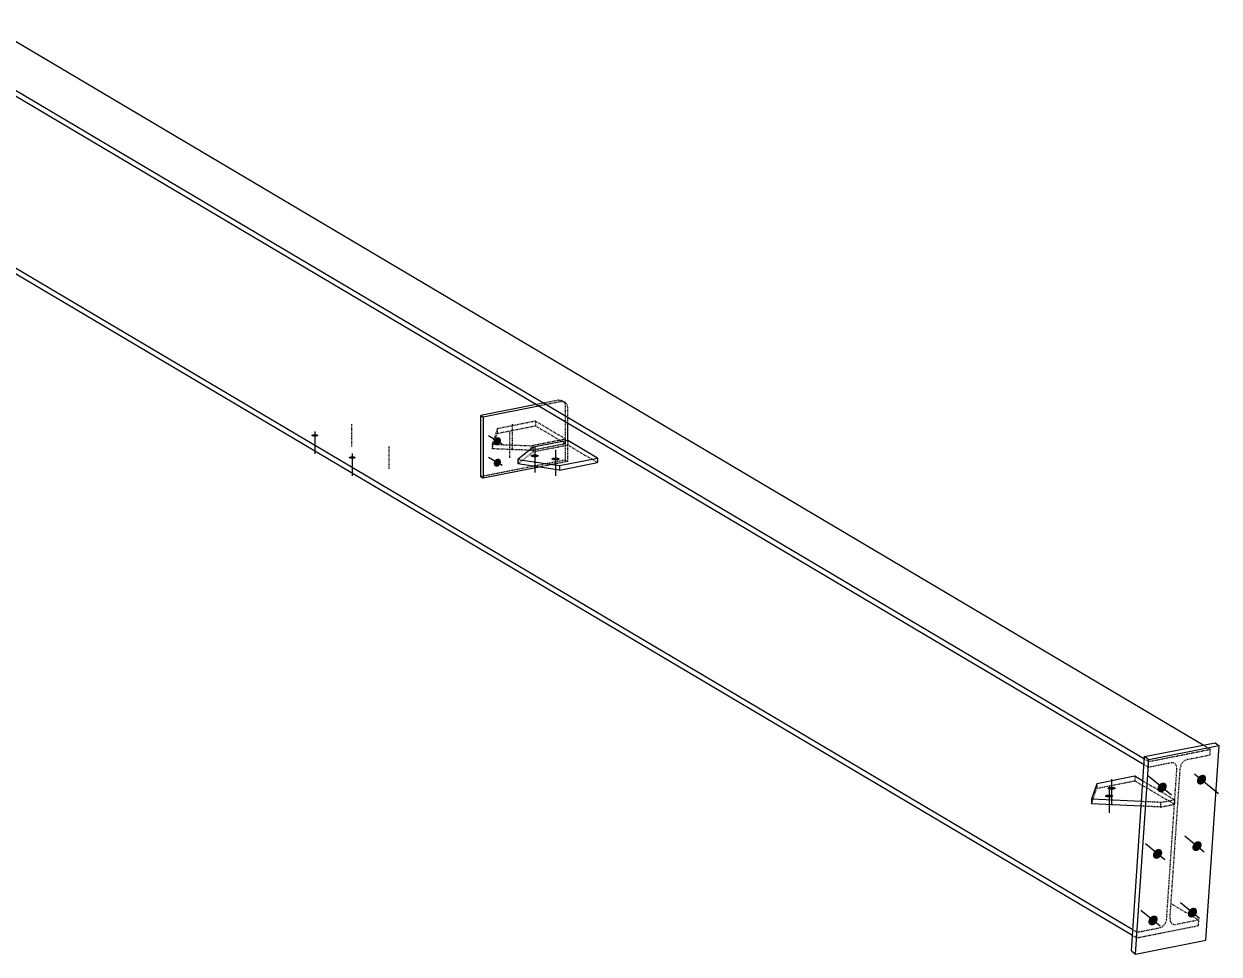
# Model space of a CAD drawing. Header units: millimetres. Extents: x 20 to 109594, y 16 to 5254.
# Drawn here: x 36376 to 40050, y 140 to 3000 of the extents above; entities that cross this region are included whole.
import ezdxf

# ---------------------------------------------------------------- set-up
doc = ezdxf.new("R2010")
doc.units = ezdxf.units.MM
doc.linetypes.add('DXK_LINE_DOT2', pattern=[3.9198, 1.9599, -1.9599])
doc.layers.add('STÅL', color=7, linetype='Continuous')

msp = doc.modelspace()

# ---------------------------------------------------------------- hatches: boundary and pattern name
at = {"layer": 'STÅL', "linetype": 'Continuous'}
for color, points in [(4, [(37270.3, 1731), (37268, 1731.1), (37265.8, 1731.4), (37263.8, 1731.7), (37262.1, 1732.3), (37260.8, 1732.9), (37259.8, 1733.6), (37259.4, 1734.4), (37259.4, 1735.2), (37259.8, 1736), (37260.8, 1736.7), (37262.1, 1737.3), (37263.8, 1737.8), (37265.8, 1738.2), (37268, 1738.5), (37270.3, 1738.6), (37272.6, 1738.5), (37274.8, 1738.2), (37276.8, 1737.8), (37278.5, 1737.3), (37279.8, 1736.7), (37280.8, 1736), (37281.2, 1735.2), (37281.2, 1734.4), (37280.8, 1733.6), (37279.8, 1732.9), (37278.5, 1732.3), (37276.8, 1731.7), (37274.8, 1731.4), (37272.6, 1731.1)]), (4, [(37822.1, 1722.2), (37823.7, 1724.4), (37825.6, 1726.3), (37827.7, 1727.7), (37830, 1728.7), (37832.4, 1729.2), (37834.7, 1729.1), (37836.8, 1728.5), (37838.7, 1727.4), (37840.3, 1725.8), (37841.5, 1723.8), (37842.2, 1721.5), (37842.5, 1719), (37842.2, 1716.4), (37841.5, 1713.9), (37840.3, 1711.4), (37838.7, 1709.2), (37836.8, 1707.3), (37834.7, 1705.9), (37832.4, 1704.9), (37830, 1704.4), (37827.7, 1704.5), (37825.6, 1705.1), (37823.7, 1706.2), (37822.1, 1707.8), (37820.9, 1709.8), (37820.2, 1712.1), (37819.9, 1714.6), (37820.2, 1717.2), (37820.9, 1719.8)]), (4, [(37385.3, 1662.9), (37383, 1663), (37380.8, 1663.2), (37378.8, 1663.6), (37377.1, 1664.1), (37375.8, 1664.8), (37374.8, 1665.5), (37374.4, 1666.3), (37374.4, 1667.1), (37374.8, 1667.8), (37375.8, 1668.5), (37377.1, 1669.2), (37378.8, 1669.7), (37380.8, 1670.1), (37383, 1670.3), (37385.3, 1670.4), (37387.6, 1670.3), (37389.8, 1670.1), (37391.8, 1669.7), (37393.5, 1669.2), (37394.8, 1668.5), (37395.8, 1667.8), (37396.2, 1667.1), (37396.2, 1666.3), (37395.8, 1665.5), (37394.8, 1664.8), (37393.5, 1664.1), (37391.8, 1663.6), (37389.8, 1663.2), (37387.6, 1663)]), (4, [(37822.1, 1656.4), (37823.7, 1658.6), (37825.6, 1660.5), (37827.7, 1662), (37830, 1662.9), (37832.4, 1663.4), (37834.7, 1663.3), (37836.8, 1662.7), (37838.7, 1661.6), (37840.3, 1660), (37841.5, 1658), (37842.2, 1655.7), (37842.5, 1653.2), (37842.2, 1650.6), (37841.5, 1648.1), (37840.3, 1645.6), (37838.7, 1643.4), (37836.8, 1641.6), (37834.7, 1640.1), (37832.4, 1639.1), (37830, 1638.6), (37827.7, 1638.7), (37825.6, 1639.3), (37823.7, 1640.5), (37822.1, 1642.1), (37820.9, 1644), (37820.2, 1646.3), (37819.9, 1648.8), (37820.2, 1651.4), (37820.9, 1654)]), (96, [(37946, 1667.6), (37943.3, 1667.7), (37940.8, 1668), (37938.4, 1668.5), (37936.4, 1669.1), (37934.8, 1669.9), (37933.7, 1670.7), (37933.1, 1671.6), (37933.1, 1672.5), (37933.7, 1673.5), (37934.8, 1674.3), (37936.4, 1675.1), (37938.4, 1675.7), (37940.8, 1676.1), (37943.3, 1676.4), (37946, 1676.5), (37948.8, 1676.4), (37951.3, 1676.1), (37953.7, 1675.7), (37955.7, 1675.1), (37957.3, 1674.3), (37958.4, 1673.5), (37959, 1672.5), (37959, 1671.6), (37958.4, 1670.7), (37957.3, 1669.9), (37955.7, 1669.1), (37953.7, 1668.5), (37951.3, 1668), (37948.8, 1667.7)]), (96, [(38010.2, 1658), (38007.5, 1658.1), (38004.9, 1658.4), (38002.5, 1658.9), (38000.5, 1659.5), (37998.9, 1660.3), (37997.8, 1661.1), (37997.3, 1662), (37997.3, 1663), (37997.8, 1663.9), (37998.9, 1664.7), (38000.5, 1665.5), (38002.5, 1666.1), (38004.9, 1666.6), (38007.5, 1666.8), (38010.2, 1666.9), (38012.9, 1666.8), (38015.5, 1666.6), (38017.8, 1666.1), (38019.9, 1665.5), (38021.4, 1664.7), (38022.6, 1663.9), (38023.1, 1663), (38023.1, 1662), (38022.6, 1661.1), (38021.4, 1660.3), (38019.9, 1659.5), (38017.8, 1658.9), (38015.5, 1658.4), (38012.9, 1658.1)]), (96, [(39864.9, 660.4), (39867.3, 662.9), (39870, 664.9), (39872.9, 666.4), (39875.9, 667.2), (39878.8, 667.4), (39881.6, 667), (39884, 665.9), (39886.1, 664.2), (39887.6, 662), (39888.6, 659.4), (39889, 656.5), (39888.7, 653.4), (39887.8, 650.2), (39886.4, 647.2), (39884.4, 644.4), (39882, 641.9), (39879.3, 639.9), (39876.4, 638.4), (39873.4, 637.6), (39870.4, 637.3), (39867.7, 637.8), (39865.2, 638.9), (39863.2, 640.6), (39861.6, 642.8), (39860.7, 645.4), (39860.3, 648.3), (39860.6, 651.4), (39861.4, 654.6), (39862.9, 657.6)]), (96, [(39986.1, 684.4), (39988.5, 686.8), (39991.2, 688.9), (39994.1, 690.3), (39997.1, 691.2), (40000.1, 691.4), (40002.8, 690.9), (40005.3, 689.8), (40007.3, 688.2), (40008.9, 686), (40009.8, 683.4), (40010.2, 680.4), (40009.9, 677.3), (40009.1, 674.2), (40007.6, 671.1), (40005.6, 668.3), (40003.2, 665.8), (40000.5, 663.8), (39997.6, 662.3), (39994.6, 661.5), (39991.7, 661.3), (39988.9, 661.7), (39986.5, 662.8), (39984.4, 664.5), (39982.9, 666.7), (39981.9, 669.3), (39981.5, 672.2), (39981.8, 675.3), (39982.7, 678.5), (39984.1, 681.5)]), (96, [(39711.6, 621.7), (39708.9, 621.8), (39706.3, 622.1), (39704, 622.6), (39701.9, 623.2), (39700.4, 623.9), (39699.2, 624.8), (39698.7, 625.7), (39698.7, 626.6), (39699.2, 627.5), (39700.4, 628.4), (39701.9, 629.1), (39704, 629.8), (39706.3, 630.2), (39708.9, 630.5), (39711.6, 630.6), (39714.3, 630.5), (39716.9, 630.2), (39719.3, 629.8), (39721.3, 629.1), (39722.9, 628.4), (39724, 627.5), (39724.5, 626.6), (39724.5, 625.7), (39724, 624.8), (39722.9, 623.9), (39721.3, 623.2), (39719.3, 622.6), (39716.9, 622.1), (39714.3, 621.8)]), (96, [(39719.4, 645.5), (39716.7, 645.6), (39714.1, 645.9), (39711.8, 646.4), (39709.7, 647), (39708.1, 647.7), (39707, 648.6), (39706.5, 649.5), (39706.5, 650.4), (39707, 651.3), (39708.1, 652.2), (39709.7, 652.9), (39711.8, 653.6), (39714.1, 654), (39716.7, 654.3), (39719.4, 654.4), (39722.1, 654.3), (39724.7, 654), (39727, 653.6), (39729.1, 652.9), (39730.7, 652.2), (39731.8, 651.3), (39732.3, 650.4), (39732.3, 649.5), (39731.8, 648.6), (39730.7, 647.7), (39729.1, 647), (39727, 646.4), (39724.7, 645.9), (39722.1, 645.6)]), (96, [(39972.2, 479.9), (39974.6, 482.4), (39977.3, 484.4), (39980.2, 485.9), (39983.2, 486.8), (39986.2, 487), (39988.9, 486.5), (39991.4, 485.4), (39993.4, 483.7), (39995, 481.5), (39995.9, 478.9), (39996.3, 476), (39996, 472.9), (39995.2, 469.8), (39993.7, 466.7), (39991.7, 463.9), (39989.3, 461.4), (39986.6, 459.4), (39983.7, 457.9), (39980.7, 457.1), (39977.8, 456.9), (39975, 457.3), (39972.6, 458.4), (39970.5, 460.1), (39969, 462.3), (39968, 464.9), (39967.7, 467.8), (39967.9, 470.9), (39968.8, 474.1), (39970.3, 477.1)]), (96, [(39851, 456), (39853.4, 458.5), (39856.1, 460.5), (39859, 462), (39862, 462.8), (39864.9, 463), (39867.7, 462.6), (39870.1, 461.5), (39872.2, 459.8), (39873.7, 457.6), (39874.7, 455), (39875.1, 452.1), (39874.8, 449), (39873.9, 445.8), (39872.5, 442.8), (39870.5, 439.9), (39868.1, 437.5), (39865.4, 435.5), (39862.5, 434), (39859.5, 433.1), (39856.5, 432.9), (39853.8, 433.4), (39851.3, 434.5), (39849.3, 436.1), (39847.7, 438.3), (39846.8, 441), (39846.4, 443.9), (39846.7, 447), (39847.6, 450.1), (39849, 453.2)]), (96, [(39837.1, 251.6), (39839.5, 254.1), (39842.2, 256.1), (39845.1, 257.5), (39848.1, 258.4), (39851, 258.6), (39853.8, 258.1), (39856.3, 257.1), (39858.3, 255.4), (39859.8, 253.2), (39860.8, 250.6), (39861.2, 247.6), (39860.9, 244.5), (39860, 241.4), (39858.6, 238.3), (39856.6, 235.5), (39854.2, 233), (39851.5, 231), (39848.6, 229.6), (39845.6, 228.7), (39842.6, 228.5), (39839.9, 228.9), (39837.4, 230), (39835.4, 231.7), (39833.9, 233.9), (39832.9, 236.5), (39832.5, 239.5), (39832.8, 242.6), (39833.7, 245.7), (39835.1, 248.8)]), (96, [(39958.3, 275.5), (39960.7, 278), (39963.4, 280), (39966.4, 281.5), (39969.3, 282.3), (39972.3, 282.5), (39975, 282.1), (39977.5, 281), (39979.5, 279.3), (39981.1, 277.1), (39982, 274.5), (39982.4, 271.6), (39982.1, 268.5), (39981.3, 265.3), (39979.8, 262.3), (39977.8, 259.5), (39975.5, 257), (39972.7, 255), (39969.8, 253.5), (39966.8, 252.6), (39963.9, 252.4), (39961.1, 252.9), (39958.7, 254), (39956.6, 255.7), (39955.1, 257.9), (39954.1, 260.5), (39953.8, 263.4), (39954, 266.5), (39954.9, 269.6), (39956.4, 272.7)])]:
    msp.add_hatch(color=color, dxfattribs=at).paths.add_polyline_path(points)

# ---------------------------------------------------------------- linework, layer by layer
at = {"layer": 'STÅL', "color": 2, "linetype": 'Continuous'}
for p, q in [((40000.9, 782.9), (36258.1, 3000.1)), ((39820.4, 739.3), (36067.5, 2962.5)), ((39819.3, 722.1), (36067.5, 2944.6)), ((39784.8, 214.4), (36067.5, 2416.5)), ((39783.6, 197.3), (36067.5, 2398.7)), ((39821, 747.3), (40037.5, 790.1)), ((40049.9, 779.9), (39833.4, 737.1)), ((40009.3, 182.8), (40049.9, 779.9)), ((40037.5, 790.1), (40049.9, 779.9)), ((39780.4, 150.2), (39821, 747.3)), ((39792.8, 140), (39833.4, 737.1)), ((39833.4, 737.1), (39821, 747.3)), ((39780.4, 150.2), (39792.8, 140)), ((39792.8, 140), (40009.3, 182.8))]:
    msp.add_line(p, q, dxfattribs=at)
at = {"layer": 'STÅL', "color": 30, "linetype": 'DXK_LINE_DOT2'}
for p, q in [((38019.4, 1843.1), (37950.1, 1829.4)), ((38026.9, 1838.6), (37957.6, 1824.9)), ((38019.4, 1843.1), (38027.4, 1842.9)), ((38034.9, 1838.5), (38026.9, 1838.6)), ((38027.4, 1842.9), (38034.1, 1839.4)), ((38034.1, 1839.4), (38041.6, 1834.9)), ((38034.1, 1839.4), (38038.6, 1832.9)), ((38041.6, 1834.9), (38034.9, 1838.5)), ((38038.6, 1832.9), (38040.2, 1824.6)), ((38040.2, 1824.6), (38040.2, 1659.2)), ((38046.1, 1828.5), (38041.6, 1834.9)), ((38047.7, 1820.2), (38046.1, 1828.5)), ((38047.7, 1771.6), (38047.7, 1820.2)), ((37948.3, 1778.5), (37831, 1755.3)), ((37831, 1741.2), (37948.3, 1764.4)), ((38040.2, 1724.1), (37948.3, 1778.5)), ((37948.3, 1778.5), (37948.3, 1764.4)), ((37948.3, 1764.4), (38040.2, 1710)), ((37831, 1755.3), (37815.4, 1707.7)), ((37815.4, 1693.6), (37831, 1741.2)), ((37831, 1755.3), (37831, 1741.2)), ((37815.4, 1707.7), (37934.1, 1703.1)), ((37815.4, 1707.7), (37815.4, 1693.6)), ((37934.1, 1689), (37815.4, 1693.6)), ((37934.1, 1703.1), (38040.2, 1724.1)), ((37934.1, 1689), (38040.2, 1710)), ((37934.1, 1703.1), (37934.1, 1689)), ((37941.7, 1684.6), (38047.7, 1705.5)), ((37941.7, 1698.7), (37941.7, 1684.6)), ((38040.2, 1724.1), (38040.2, 1710)), ((38047.7, 1719.6), (38047.7, 1705.5)), ((38047.7, 1654.8), (38047.7, 1719.6)), ((38047.7, 1705.5), (38139.6, 1651.1)), ((38040.2, 1659.2), (37780.4, 1607.9)), ((37894, 1647.1), (37941.7, 1684.6)), ((38047.7, 1654.8), (37959.3, 1637.3)), ((38040.2, 1659.2), (38047.7, 1654.8)), ((39673.6, 649.7), (39791, 672.8)), ((39673.6, 663.8), (39673.6, 649.7)), ((39791, 686.9), (39791, 672.8)), ((39791, 672.8), (39912.7, 600.7)), ((39912.7, 614.8), (39815.9, 672.2)), ((39658, 602.1), (39673.6, 649.7)), ((39869.4, 592.2), (39810.6, 594.9)), ((39869.4, 606.3), (39811.6, 609)), ((39869.4, 606.3), (39912.7, 614.8)), ((39869.4, 606.3), (39869.4, 592.2)), ((39869.4, 592.2), (39912.7, 600.7)), ((39912.7, 614.8), (39912.7, 600.7))]:
    msp.add_line(p, q, dxfattribs=at)
at = {"layer": 'STÅL', "color": 4, "linetype": 'Continuous'}
for p, q in [((37950.1, 1829.4), (37780.4, 1795.9)), ((37957.6, 1824.9), (37787.9, 1791.4)), ((37780.4, 1607.9), (37780.4, 1795.9)), ((37780.4, 1795.9), (37787.9, 1791.4)), ((37787.9, 1791.4), (37787.9, 1603.5)), ((38047.7, 1719.6), (38047.7, 1771.6)), ((37270.3, 1747), (37270.3, 1678.4)), ((37846.2, 1707.9), (37803.7, 1733.1)), ((37941.7, 1698.7), (37894, 1661.2)), ((38047.7, 1719.6), (37941.7, 1698.7)), ((38139.6, 1665.2), (38047.7, 1719.6)), ((37385.3, 1678.9), (37385.3, 1610.3)), ((37846.2, 1642.1), (37803.7, 1667.3)), ((37894, 1661.2), (38022.2, 1642)), ((37894, 1661.2), (37894, 1647.1)), ((38022.2, 1642), (38139.6, 1665.2)), ((38139.6, 1665.2), (38139.6, 1651.1)), ((37959.3, 1637.3), (37787.9, 1603.5)), ((38022.2, 1627.9), (37894, 1647.1)), ((38022.2, 1627.9), (38139.6, 1651.1)), ((38022.2, 1642), (38022.2, 1627.9)), ((37780.4, 1607.9), (37787.9, 1603.5)), ((39673.6, 663.8), (39658, 616.2)), ((39791, 686.9), (39673.6, 663.8)), ((39815.9, 672.2), (39791, 686.9)), ((39811.6, 609), (39658, 616.2)), ((39658, 616.2), (39658, 602.1)), ((39810.6, 594.9), (39658, 602.1))]:
    msp.add_line(p, q, dxfattribs=at)
at = {"layer": 'STÅL', "color": 4, "linetype": 'DXK_LINE_DOT2'}
for p, q in [((37382.9, 1769.2), (37382.9, 1700.6)), ((37497.9, 1701.1), (37497.9, 1632.5))]:
    msp.add_line(p, q, dxfattribs=at)
at = {"layer": 'STÅL', "color": 96, "linetype": 'DXK_LINE_DOT2'}
for p, q in [((37876.8, 1769.7), (37876.8, 1689.8)), ((37869, 1745.9), (37869, 1666))]:
    msp.add_line(p, q, dxfattribs=at)
at = {"layer": 'STÅL', "color": 96, "linetype": 'Continuous'}
for p, q in [((37946, 1700.3), (37946, 1620.4)), ((38010.2, 1690.7), (38010.2, 1610.8)), ((39719.4, 678.1), (39719.4, 598.3)), ((39903.9, 628.3), (39830, 689.2)), ((39974, 694.3), (40048, 633.4)), ((39711.6, 654.4), (39711.6, 574.5)), ((39882.6, 430), (39823.5, 478.6)), ((40003.8, 453.9), (39944.8, 502.5)), ((39989.9, 249.5), (39930.9, 298.1)), ((39868.7, 225.6), (39809.6, 274.2))]:
    msp.add_line(p, q, dxfattribs=at)
at = {"layer": 'STÅL', "color": 7, "linetype": 'DXK_LINE_DOT2'}
for p, q in [((40023.3, 769.6), (40000.9, 782.9)), ((39832.8, 732), (39820.4, 739.3)), ((39833, 732), (40023.3, 769.6)), ((39944.8, 735.5), (39937.7, 729.5)), ((39952.8, 738.8), (39944.8, 735.5)), ((39952.8, 738.8), (40022.1, 752.4)), ((40022.1, 752.4), (40023.3, 769.6)), ((39831.6, 714.8), (39819.3, 722.1)), ((39831.6, 714.8), (39832.8, 732)), ((39831.6, 714.8), (39831.9, 714.9)), ((39831.9, 714.9), (39900.9, 728.5)), ((39832.8, 732), (39833, 732)), ((39888.6, 246.6), (39920.2, 710.9)), ((39899, 248.7), (39930.6, 713)), ((39908.7, 728.4), (39900.9, 728.5)), ((39915.1, 725), (39908.7, 728.4)), ((39919.2, 718.9), (39915.1, 725)), ((39920.2, 710.9), (39919.2, 718.9)), ((39932.7, 721.6), (39930.6, 713)), ((39937.7, 729.5), (39932.7, 721.6)), ((39902.2, 295.4), (39987.6, 244.8)), ((39796.2, 190), (39986.4, 227.6)), ((39797.4, 207.2), (39866.4, 220.8)), ((39866.4, 220.8), (39874.4, 224)), ((39874.4, 224), (39881.5, 230.1)), ((39881.5, 230.1), (39886.5, 238)), ((39886.5, 238), (39888.6, 246.6)), ((39899, 248.7), (39900, 240.7)), ((39900, 240.7), (39904.1, 234.5)), ((39904.1, 234.5), (39910.5, 231.2)), ((39910.5, 231.2), (39918.3, 231.1)), ((39987.6, 244.8), (39918.3, 231.1)), ((39986.4, 227.6), (39987.6, 244.8)), ((39795.9, 190), (39783.6, 197.3)), ((39797.1, 207.1), (39784.8, 214.4)), ((39795.9, 190), (39797.1, 207.1)), ((39795.9, 190), (39796.2, 190)), ((39797.1, 207.1), (39797.4, 207.2))]:
    msp.add_line(p, q, dxfattribs=at)

doc.saveas('drawing.dxf')
